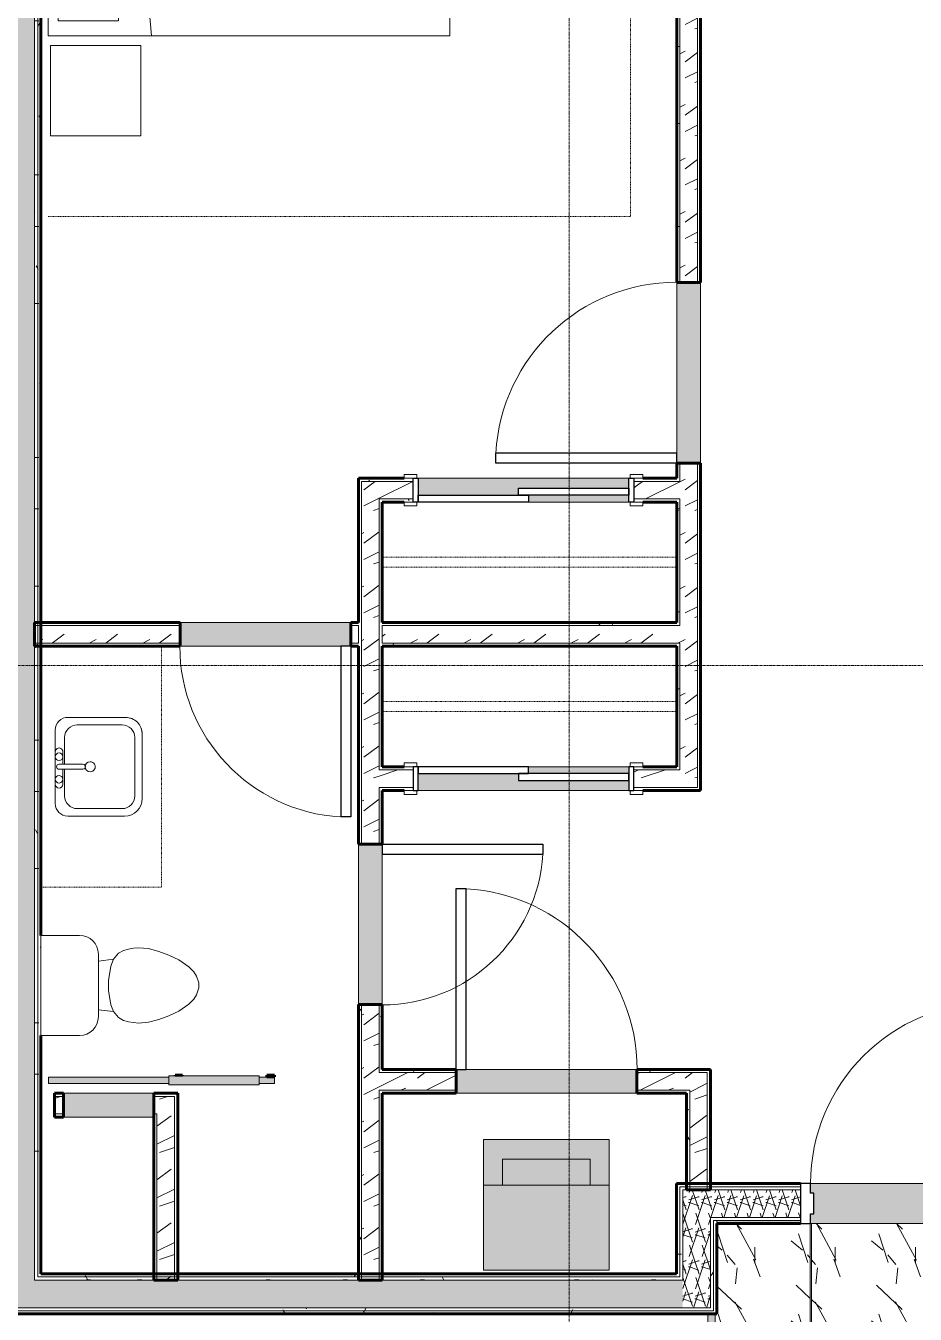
# Model space of a CAD drawing. Header units: inches. Extents: x -4169 to -1846, y 9706 to 12377.
# Drawn here: x -2935.5 to -2758.4, y 11717.9 to 11974.7 of the extents above; entities that cross this region are included whole.
import ezdxf

# ---------------------------------------------------------------- set-up
doc = ezdxf.new("R2010")
doc.units = ezdxf.units.IN
doc.header["$MEASUREMENT"] = 0
doc.linetypes.add('Dash', pattern=[0.25, 0.125, -0.125])
doc.linetypes.add('Grid Line 1_2_', pattern=[0.875, 0.5, -0.125, 0.125, -0.125])
for name, color, linetype, lineweight in [('0-1', 7, 'Continuous', 5), ('0-2', 7, 'Continuous', 18), ('A-CLNG', 13, 'Continuous', 18), ('A-CLNG-PATT-1', 35, 'Continuous', 18), ('A-DOOR', 31, 'Continuous', 18), ('A-DOOR-1', 250, 'Continuous', 9), ('A-DOOR-2', 90, 'Continuous', 30), ('A-DOOR-3', 135, 'Continuous', 18), ('A-DOOR-4', 7, 'Continuous', 18), ('A-DOOR-5', 50, 'Continuous', 60), ('A-DOOR-6', 31, 'Continuous', 30), ('A-DOOR-7', 31, 'Continuous', 9), ('A-DOOR-FRAM', 31, 'Continuous', 30), ('A-DOOR-FRAM-1', 90, 'Continuous', 30), ('A-WALL', 113, 'Continuous', 18), ('A-WALL-1', 8, 'Continuous', 5), ('A-WALL-3', 50, 'Continuous', 60), ('A-WALL-4', 7, 'Continuous', 18), ('A-WALL-PATT-1', 250, 'Continuous', 9), ('A-WALL-PATT-2', 253, 'Continuous', 9), ('A-WALL-PATT-4', 111, 'Continuous', 9), ('I-FURN-1', 250, 'Continuous', 9), ('I-FURN-HDLN-1', 250, 'Dash', 9), ('I-WALL', 2, 'Continuous', 18), ('I-WALL-2', 2, 'Continuous', 5), ('I-WALL-3', 2, 'Continuous', 60), ('P-SANR-FIXT-1', 9, 'Continuous', 9), ('P-SANR-FIXT-2', 250, 'Continuous', 9), ('Q-CASE-HDLN-1', 250, 'Dash', 9), ('S-BEAM', 12, 'Continuous', 9), ('S-GRID-1', 1, 'Grid Line 1_2_', 9)]:
    doc.layers.add(name, color=color, linetype=linetype, lineweight=lineweight)
pattern_1 = [(0, (0, 0), (20.48, 5.12), [0.845, -14.515, 0.845, -14.515, -81.92]), (0, (0, 0), (20.48, 5.12), [-30.72, 0.845, -29.875, 0.845, -14.515, -35.84]), (0, (0, 0), (20.48, 5.12), [-76.8, 0.845, -9.395, 0.845, -24.755]), (120, (7.68, 2.56), (-14.67405, 15.1762003), [0.845, -14.515, 0.845, -14.515, -81.92]), (120, (7.68, 2.56), (-14.67405, 15.1762003), [-30.72, 0.845, -29.875, 0.845, -14.515, -35.84]), (120, (7.68, 2.56), (-14.67405, 15.1762003), [-76.8, 0.845, -9.395, 0.845, -24.755]), (240, (10.24, 12.8), (-5.80595, -20.2962003), [0.845, -14.515, 0.845, -14.515, -81.92]), (240, (10.24, 12.8), (-5.80595, -20.2962003), [-30.72, 0.845, -29.875, 0.845, -14.515, -35.84]), (240, (10.24, 12.8), (-5.80595, -20.2962003), [-76.8, 0.845, -9.395, 0.845, -24.755])]
pattern_2 = [(216.87, (4.265, 10.662), (31.9871619, 21.32545714), [5.331, -47.981]), (206.565, (10.662, 7.464), (-10.662476, -10.6620098), [11.921, -11.921]), (198.435, (10.662, 2.132), (-21.32449365, -10.6625869), [6.744, -26.974])]
pattern_3 = [(161.57, (0.32, 0.32), (-2.560496185, -0.000537386), [0, -18.214, 2.022, 0]), (18.43, (-0.32, 0.32), (-2.560496185, 0.000537386), [0, -18.214, 2.022, 0]), (108.43, (0.32, 0.32), (1.27922091, -6.400876726), [6.07, -14.166]), (71.57, (-0.32, 0.32), (1.27922091, 6.400876726), [6.07, -14.166])]

# ---------------------------------------------------------------- blocks, each defined once
blk = doc.blocks.new('Single-Flush - 32_ x 84_-1372863-ENLARGED RCP - 2ND FLOOR PLAN')
at = {"layer": 'A-DOOR-1'}
blk.add_arc((16, -2.37), 32.07, 180, 266.4241, dxfattribs=at)
at = {"layer": 'A-DOOR-2'}
for p, q in [((14, -2.37), (14, -34.38)), ((16, -2.37), (14, -2.37)), ((16, -2.37), (16, -34.38)), ((16, -34.38), (14, -34.38))]:
    blk.add_line(p, q, dxfattribs=at)
blk = doc.blocks.new('Single-Flush - 36_ x 84_-1372824-ENLARGED RCP - 2ND FLOOR PLAN')
at = {"layer": 'A-DOOR-1'}
blk.add_arc((18, -2.37), 36.07, 180, 266.8211, dxfattribs=at)
at = {"layer": 'A-DOOR-2'}
for p, q in [((16, -2.37), (16, -38.39)), ((18, -2.37), (16, -2.37)), ((18, -2.37), (18, -38.39)), ((18, -38.39), (16, -38.39))]:
    blk.add_line(p, q, dxfattribs=at)
blk = doc.blocks.new('FOLDING_SLIDING CLOSET - 42_ x 80_-1372841-ENLARGED RCP - 2ND FLOOR PLAN')
at = {"layer": 'A-DOOR-1'}
for p, q in [((-23.75, 3.25), (-21.25, 3.25)), ((-23.75, 2.5), (-23.75, 3.25)), ((-21.25, 3.25), (-21.25, 2.5)), ((21.25, 3.25), (23.75, 3.25)), ((21.25, 2.5), (21.25, 3.25)), ((23.75, 3.25), (23.75, 2.5)), ((-21.25, 2.5), (-23.75, 2.5)), ((23.75, 2.5), (21.25, 2.5)), ((-23.75, -2.25), (-21.25, -2.25)), ((-23.75, -3), (-23.75, -2.25)), ((-21.25, -2.25), (-21.25, -3)), ((21.25, -2.25), (23.75, -2.25)), ((21.25, -3), (21.25, -2.25)), ((23.75, -2.25), (23.75, -3)), ((-21.25, -3), (-23.75, -3)), ((23.75, -3), (21.25, -3))]:
    blk.add_line(p, q, dxfattribs=at)
at = {"layer": 'A-DOOR-2'}
for p, q in [((-1, 0.5), (21, 0.5)), ((-1, -0.88), (-1, 0.5)), ((21, 0.5), (21, -0.88)), ((-21, -0.88), (1, -0.88)), ((-21, -2.25), (-21, -0.88)), ((1, -2.25), (-21, -2.25)), ((21, -0.88), (-1, -0.88)), ((1, -0.88), (1, -2.25))]:
    blk.add_line(p, q, dxfattribs=at)
at = {"layer": 'A-DOOR-FRAM-1'}
for p, q in [((-22, 2.5), (-21, 2.5)), ((-22, -2.25), (-22, 2.5)), ((-21, 2.5), (-21, -2.25)), ((21, 2.5), (22, 2.5)), ((21, -2.25), (21, 2.5)), ((22, 2.5), (22, -2.25)), ((-21, -2.25), (-22, -2.25)), ((22, -2.25), (21, -2.25))]:
    blk.add_line(p, q, dxfattribs=at)
blk = doc.blocks.new('OD_CW_Closet - OD_CW_Closet-V1-ENLARGED RCP - 2ND FLOOR PLAN')
at = {"layer": 'Q-CASE-HDLN-1'}
for p, q in [((30.25, 24), (10.25, 24)), ((0.74, 13), (59.38, 13)), ((0.74, 11), (59.38, 11))]:
    blk.add_line(p, q, dxfattribs=at)
blk = doc.blocks.new('OD_CW_Closet - OD_CW_Closet-V2-ENLARGED RCP - 2ND FLOOR PLAN')
at = {"layer": 'Q-CASE-HDLN-1'}
for p, q in [((0.74, 13), (59.38, 13)), ((0.74, 11), (59.38, 11)), ((10.25, 0), (30.25, 0))]:
    blk.add_line(p, q, dxfattribs=at)
blk = doc.blocks.new('FOLDING_SLIDING CLOSET - 42_ x 80_-1372832-ENLARGED RCP - 2ND FLOOR PLAN')
at = {"layer": 'A-DOOR-1'}
for p, q in [((-21.25, 3), (-23.75, 3)), ((-23.75, 3), (-23.75, 2.25)), ((-21.25, 2.25), (-21.25, 3)), ((23.75, 3), (21.25, 3)), ((21.25, 3), (21.25, 2.25)), ((23.75, 2.25), (23.75, 3)), ((-23.75, 2.25), (-21.25, 2.25)), ((21.25, 2.25), (23.75, 2.25)), ((-21.25, -2.5), (-23.75, -2.5)), ((-23.75, -2.5), (-23.75, -3.25)), ((-21.25, -3.25), (-21.25, -2.5)), ((23.75, -2.5), (21.25, -2.5)), ((21.25, -2.5), (21.25, -3.25)), ((23.75, -3.25), (23.75, -2.5)), ((-23.75, -3.25), (-21.25, -3.25)), ((21.25, -3.25), (23.75, -3.25))]:
    blk.add_line(p, q, dxfattribs=at)
at = {"layer": 'A-DOOR-2'}
for p, q in [((1, 2.25), (-21, 2.25)), ((-21, 2.25), (-21, 0.88)), ((-21, 0.88), (1, 0.88)), ((21, 0.88), (-1, 0.88)), ((-1, 0.88), (-1, -0.5)), ((1, 0.88), (1, 2.25)), ((21, -0.5), (21, 0.88)), ((-1, -0.5), (21, -0.5))]:
    blk.add_line(p, q, dxfattribs=at)
at = {"layer": 'A-DOOR-FRAM-1'}
for p, q in [((-21, 2.25), (-22, 2.25)), ((-22, 2.25), (-22, -2.5)), ((-21, -2.5), (-21, 2.25)), ((21, 2.25), (21, -2.5)), ((22, 2.25), (21, 2.25)), ((22, -2.5), (22, 2.25)), ((-22, -2.5), (-21, -2.5)), ((21, -2.5), (22, -2.5))]:
    blk.add_line(p, q, dxfattribs=at)
blk = doc.blocks.new('Bed-Standard - King 78_ x 80_-1242963-ENLARGED RCP - 2ND FLOOR PLAN')
at = {"layer": 'I-FURN-1'}
for p, q in [((49.69, 38.2), (-28.31, 38.2)), ((-28.31, 38.2), (-28.31, -41.8)), ((-25.31, 36.2), (-25.31, 24.2)), ((-25.31, 36.2), (46.69, 36.2)), ((46.69, 36.2), (46.69, 24.2)), ((49.69, -41.8), (49.69, 38.2)), ((49.69, 24.2), (-28.31, 17.63)), ((-25.31, 24.2), (46.69, 24.2)), ((-28.31, -41.8), (49.69, -41.8))]:
    blk.add_line(p, q, dxfattribs=at)
at = {"layer": 'I-FURN-HDLN-1'}
for p, q in [((-64.31, 38.2), (-64.31, -77.8)), ((73.69, -77.8), (73.69, 38.2)), ((-64.31, -77.8), (73.69, -77.8))]:
    blk.add_line(p, q, dxfattribs=at)
blk = doc.blocks.new('Table-Night Stand - 18_ x 18_ x 24_-1352623-ENLARGED RCP - 2ND FLOOR PLAN')
at = {"layer": 'I-FURN-1'}
for p, q in [((18.15, 18), (0.15, 18)), ((0.15, 18), (0.15, 0)), ((18.15, 0), (18.15, 18)), ((0.15, 0), (18.15, 0))]:
    blk.add_line(p, q, dxfattribs=at)
blk = doc.blocks.new('Stacked Washer and Dryer - 26_x25_ - Private-1352637-ENLARGED RCP - 2ND FLOOR PLAN')
at = {"layer": 'P-SANR-FIXT-1'}
blk.add_hatch(color=256, dxfattribs=at).paths.add_polyline_path([(26, -12.5), (26, 12.5), (0, 12.5), (0, -12.5)], flags=0)
at = {"layer": 'P-SANR-FIXT-2'}
for p, q in [((26, 12.5), (0, 12.5)), ((0, -12.5), (0, 12.5)), ((16.90625, 12.5), (16.90625, -12.5)), ((26, 12.5), (26, -12.5)), ((16.90625, 8.75), (22.09375, 8.75)), ((22.09375, 8.75), (22.09375, -8.75)), ((22.09375, -8.75), (16.90625, -8.75)), ((0, -12.5), (26, -12.5))]:
    blk.add_line(p, q, dxfattribs=at)
blk = doc.blocks.new('M_Sink Vanity-Square - 500 x 440mm-1352614-ENLARGED RCP - 2ND FLOOR PLAN')
at = {"layer": 'P-SANR-FIXT-2'}
for p, q in [((7.96, 7.09), (-6.72, 7.09)), ((7.96, 7.09), (-6.72, 7.09)), ((0.12, 5.22), (-5.22, 5.22)), ((3.62, 7.09), (-2.88, 7.09)), ((-2.88, 5.59), (0.12, 5.59)), ((0.12, 6.33), (0.12, 1.59)), ((1.12, 6.33), (1.12, 1.59)), ((1.12, 5.59), (3.62, 5.59)), ((6.46, 5.22), (1.12, 5.22)), ((-9.22, 4.59), (-9.22, -6.73)), ((-9.22, 4.59), (-9.22, -6.73)), ((-7.72, 2.72), (-7.72, -6.23)), ((8.96, -6.23), (8.96, 2.72)), ((10.46, -6.91), (10.46, 4.59)), ((10.46, -6.91), (10.46, 4.59)), ((-5.72, -10.23), (7.14, -10.23)), ((-5.72, -10.23), (7.14, -10.23)), ((-5.22, -8.73), (6.46, -8.73))]:
    blk.add_line(p, q, dxfattribs=at)
for centre, radius, start, end in [((-6.72, 4.59), 2.5, 90, 180), ((-6.72, 4.59), 2.5, 90, 180), ((-5.22, 2.72), 2.5, 90, 180), ((-2.88, 6.34), 0.75, 90, 270), ((-1.88, 6.34), 0.75, 360, 180), ((-1.88, 6.34), 0.75, 180, 0), ((0.62, 6.33), 0.5, 360, 180), ((2.62, 6.34), 0.75, 360, 180), ((2.62, 6.34), 0.75, 180, 360), ((3.62, 6.34), 0.75, 270, 90), ((6.46, 2.72), 2.5, 0, 90), ((7.96, 4.59), 2.5, 0, 90), ((7.96, 4.59), 2.5, 360, 90), ((0.62, 0.13), 1, 360, 180), ((0.62, 0.13), 1, 180, 0), ((0.62, 1.59), 0.5, 180, 0), ((-5.72, -6.73), 3.5, 180, 270), ((-5.72, -6.73), 3.5, 180, 270), ((-5.22, -6.23), 2.5, 180, 270), ((6.46, -6.23), 2.5, 270, 0), ((7.14, -6.91), 3.32, 270, 360), ((7.14, -6.91), 3.32, 270, 0)]:
    blk.add_arc(centre, radius, start, end, dxfattribs=at)
blk = doc.blocks.new('Toilet-Domestic-3D - Toilet-Domestic-3D-1372870-ENLARGED RCP - 2ND FLOOR PLAN')
at = {"layer": 'P-SANR-FIXT-2'}
for p, q in [((-3.74, 10), (-2.74, 11)), ((-2.74, 11), (-1.87, 11.5)), ((-1.87, 11.5), (-0.5, 12)), ((-0.5, 12), (0.5, 12)), ((0.5, 12), (1.87, 11.5)), ((1.87, 11.5), (2.74, 11)), ((2.74, 11), (3.74, 10)), ((-6.06, 6), (-5.13, 8)), ((-5.13, 8), (-3.74, 10)), ((3.74, 10), (5.13, 8)), ((5.13, 8), (6.06, 6)), ((-6.79, 4), (-6.06, 6)), ((6.06, 6), (6.79, 4)), ((-7.33, 1.99), (-6.79, 4)), ((6.79, 4), (7.33, 1.99)), ((-7.5, 0), (-7.33, 1.99)), ((7.33, 1.99), (7.5, 0)), ((-7.41, -1), (-7.5, 0)), ((-7.24, -2), (-7.41, -1)), ((-6.97, -3), (-7.24, -2)), ((7.24, -2), (6.97, -3)), ((7.41, -1), (7.24, -2)), ((7.5, 0), (7.41, -1)), ((-6.4, -4), (-6.97, -3)), ((-5.21, -5), (-6.4, -4)), ((-3.84, -5.5), (-5.21, -5)), ((-4.86, -8.02), (-5.21, -5)), ((5.21, -5), (3.84, -5.5)), ((4.86, -8.02), (5.21, -5)), ((6.4, -4), (5.21, -5)), ((6.97, -3), (6.4, -4)), ((-1, -6), (-3.84, -5.5)), ((1, -6), (-1, -6)), ((3.84, -5.5), (1, -6)), ((6.25, -8.02), (-6.25, -8.02)), ((-9.98, -11.75), (-9.98, -19.48)), ((9.98, -19.48), (9.98, -11.75)), ((-9.98, -19.48), (9.98, -19.48))]:
    blk.add_line(p, q, dxfattribs=at)
for centre, start, end in [((-6.25, -11.75), 90, 180), ((6.25, -11.75), 0, 90)]:
    blk.add_arc(centre, 3.73, start, end, dxfattribs=at)
blk = doc.blocks.new('OD_CW_Countertop - OD_CW_Countertop-2471067-ENLARGED RCP - 2ND FLOOR PLAN')
at = {"layer": 'Q-CASE-HDLN-1'}
for p, q in [((0.74, 0), (48.74, 0)), ((48.74, 0), (48.74, -24))]:
    blk.add_line(p, q, dxfattribs=at)
blk = doc.blocks.new('Single-Flush - 34_ x 84_-1372834-ENLARGED RCP - 2ND FLOOR PLAN')
at = {"layer": 'A-DOOR-1'}
blk.add_arc((17, -2.37), 34.07, 180, 266.6343, dxfattribs=at)
at = {"layer": 'A-DOOR-2'}
for p, q in [((15, -2.37), (15, -36.38)), ((17, -2.37), (15, -2.37)), ((17, -2.37), (17, -36.38)), ((17, -36.38), (15, -36.38))]:
    blk.add_line(p, q, dxfattribs=at)
blk = doc.blocks.new('Interior_barn_door_18732 - Interior_barn_door_18732 18_-2491359-ENLARGED RCP - 2ND FLOOR PLAN')
at = {"layer": 'A-DOOR-3'}
h = blk.add_hatch(color=256, dxfattribs=at)
h.paths.add_polyline_path([(12, -4.32), (-12, -4.34), (-12, -4.95), (12, -4.95), (12, -4.34)], flags=0)
h.paths.add_polyline_path([(-33, -4.32), (-33, -4.95), (-30, -4.95), (-30, -4.32)], flags=0)
h = blk.add_hatch(color=256, dxfattribs=at)
h.paths.add_polyline_path([(7.02, -4.95), (-12, -4.95), (-12, -5.57), (12, -5.55), (12, -4.95), (9, -4.95)], flags=0)
h.paths.add_polyline_path([(-33, -4.95), (-33, -5.57), (-30, -5.55), (-30, -4.95)], flags=0)
for points in [[(-30, -4.07), (-30, -5.82), (-12, -5.82), (-12, -4.07), (-28.85, -4.07)], [(-33, -5.67), (-33, -6), (-31.5, -6), (-31.5, -5.67)], [(-14.73, -5.82), (-14.73, -6), (-13.23, -6), (-13.23, -5.82)]]:
    blk.add_hatch(color=256, dxfattribs=at).paths.add_polyline_path(points, flags=0)
at = {"layer": 'A-DOOR-4'}
for p, q in [((-33, -4.32), (-30, -4.32)), ((-33, -4.32), (-33, -4.95)), ((-33, -4.95), (-33, -5.57)), ((-30, -5.82), (-30, -4.07)), ((-30, -4.07), (-12, -4.07)), ((-12, -4.07), (-12, -5.82)), ((-12, -4.32), (12, -4.32)), ((12, -4.95), (12, -4.32)), ((12, -5.57), (12, -4.95)), ((-30, -5.57), (-33, -5.57)), ((-12, -5.82), (-30, -5.82)), ((12, -5.57), (-12, -5.57))]:
    blk.add_line(p, q, dxfattribs=at)
at = {"layer": 'A-DOOR-5'}
for p, q in [((-33, -6), (-33, -5.67)), ((-33, -5.67), (-31.5, -5.67)), ((-31.5, -6), (-33, -6)), ((-31.5, -5.67), (-31.5, -6)), ((-14.73, -6), (-14.73, -5.82)), ((-13.23, -6), (-14.73, -6)), ((-13.23, -5.82), (-13.23, -6))]:
    blk.add_line(p, q, dxfattribs=at)
blk = doc.blocks.new('CTR - 1st Phase - Unit Layouts_rvt-1-ENLARGED RCP - 2ND FLOOR PLAN')
at = {"layer": 'A-WALL-1'}
for points in [[(-2805.87, 11887.54), (-2801.12, 11887.54), (-2801.12, 11923.54), (-2805.87, 11923.54)], [(-2904.77, 11851.04), (-2870.77, 11851.04), (-2870.77, 11855.79), (-2904.77, 11855.79), (-2904.77, 11851.66)], [(-2869.26, 11779.64), (-2864.51, 11779.64), (-2864.51, 11811.64), (-2869.26, 11811.64), (-2869.26, 11782.05)], [(-2813.83, 11761.99), (-2813.83, 11766.74), (-2849.83, 11766.74), (-2849.83, 11761.99)], [(-2923.93, 11757.24), (-2910.01, 11757.26), (-2910.01, 11761.99), (-2928.01, 11761.99), (-2928.01, 11757.24)]]:
    blk.add_hatch(color=256, dxfattribs=at).paths.add_polyline_path(points, flags=0)
h = blk.add_hatch(color=256, dxfattribs=at)
h.paths.add_polyline_path([(-2835.39, 11879.79), (-2815.39, 11879.79), (-2815.39, 11881.16), (-2835.39, 11881.16)], flags=0)
h.paths.add_polyline_path([(-2857.39, 11881.16), (-2837.39, 11881.16), (-2837.39, 11882.54), (-2815.39, 11882.54), (-2815.39, 11884.54), (-2857.39, 11884.54)], flags=0)
h = blk.add_hatch(color=256, dxfattribs=at)
h.paths.add_polyline_path([(-2815.39, 11822.29), (-2815.39, 11824.29), (-2837.39, 11824.29), (-2837.39, 11825.66), (-2857.39, 11825.66), (-2857.39, 11822.29), (-2856.4, 11822.29)], flags=0)
h.paths.add_polyline_path([(-2835.39, 11825.66), (-2815.39, 11825.66), (-2815.39, 11827.04), (-2835.39, 11827.04), (-2835.39, 11826.41)], flags=0)
at = {"layer": 'A-WALL-PATT-1'}
h = blk.add_hatch(dxfattribs=at)
h.set_pattern_fill('FP_1', color=256, style=0, pattern_type=2)
h.set_pattern_definition(pattern_1)
h.paths.add_polyline_path([(-2805.25, 11827.04), (-2805.25, 11851.66), (-2805.87, 11851.66), (-2805.87, 11827.04)], flags=0)
h.paths.add_polyline_path([(-2805.25, 11855.16), (-2805.25, 11880.41), (-2805.87, 11880.41), (-2805.87, 11855.16)], flags=0)
h.paths.add_polyline_path([(-2805.87, 11883.91), (-2805.25, 11883.91), (-2805.25, 11887.54), (-2805.87, 11887.54), (-2805.87, 11884.54)], flags=0)
h.paths.add_polyline_path([(-2805.25, 11923.54), (-2805.25, 12110.34), (-2805.87, 12110.34), (-2805.87, 11923.54)], flags=0)
h = blk.add_hatch(dxfattribs=at)
h.set_pattern_fill('FP_1', color=256, style=0, pattern_type=2)
h.set_pattern_definition(pattern_1)
h.paths.add_polyline_path([(-2801.12, 11822.91), (-2801.12, 11887.54), (-2801.75, 11887.54), (-2801.75, 11822.91)], flags=0)
h.paths.add_polyline_path([(-2801.12, 11923.54), (-2801.12, 12110.34), (-2801.75, 12110.34), (-2801.75, 11923.54)], flags=0)
h = blk.add_hatch(dxfattribs=at)
h.set_pattern_fill('FP_1', color=256, style=0, pattern_type=2)
h.set_pattern_definition(pattern_1)
h.paths.add_polyline_path([(-2869.25, 11725.99), (-2868.64, 11725.99), (-2868.64, 11779.64), (-2869.26, 11779.64), (-2869.26, 11725.99)], flags=0)
h.paths.add_polyline_path([(-2869.26, 11811.64), (-2868.64, 11811.64), (-2868.64, 11884.54), (-2869.26, 11884.54), (-2869.26, 11820.7)], flags=0)
h = blk.add_hatch(dxfattribs=at)
h.set_pattern_fill('FP_1', color=256, style=0, pattern_type=2)
h.set_pattern_definition(pattern_1)
h.paths.add_polyline_path([(-2812.64, 11883.91), (-2805.87, 11883.91), (-2805.87, 11884.54), (-2814.39, 11884.54), (-2814.39, 11883.91)], flags=0)
h.paths.add_polyline_path([(-2858.39, 11883.91), (-2858.39, 11884.54), (-2868.64, 11884.54), (-2868.64, 11883.91), (-2860.14, 11883.91)], flags=0)
h = blk.add_hatch(dxfattribs=at)
h.set_pattern_fill('FP_1', color=256, style=0, pattern_type=2)
h.set_pattern_definition(pattern_1)
h.paths.add_polyline_path([(-2865.14, 11725.99), (-2864.51, 11725.99), (-2864.51, 11762.61), (-2865.14, 11762.61), (-2865.14, 11737.24)], flags=0)
h.paths.add_polyline_path([(-2864.51, 11766.11), (-2864.51, 11779.64), (-2865.14, 11779.64), (-2865.14, 11766.11)], flags=0)
h.paths.add_polyline_path([(-2864.51, 11811.64), (-2864.51, 11822.91), (-2865.14, 11822.91), (-2865.14, 11811.64)], flags=0)
h.paths.add_polyline_path([(-2864.51, 11826.41), (-2864.51, 11880.41), (-2865.14, 11880.41), (-2865.14, 11826.41)], flags=0)
h = blk.add_hatch(dxfattribs=at)
h.set_pattern_fill('FP_1', color=256, style=0, pattern_type=2)
h.set_pattern_definition(pattern_1)
h.paths.add_polyline_path([(-2805.87, 11879.79), (-2805.89, 11880.41), (-2814.39, 11880.41), (-2814.39, 11879.79), (-2812.64, 11879.79)], flags=0)
h.paths.add_polyline_path([(-2858.39, 11879.79), (-2858.39, 11880.41), (-2864.51, 11880.41), (-2864.51, 11879.79), (-2860.14, 11879.79)], flags=0)
h = blk.add_hatch(dxfattribs=at)
h.set_pattern_fill('FP_1', color=256, style=0, pattern_type=2)
h.set_pattern_definition(pattern_1)
h.paths.add_polyline_path([(-2856.4, 11855.16), (-2805.87, 11855.16), (-2805.87, 11855.79), (-2864.51, 11855.79), (-2864.51, 11855.16)], flags=0)
h.paths.add_polyline_path([(-2869.26, 11855.16), (-2869.26, 11855.79), (-2870.77, 11855.79), (-2870.77, 11855.16)], flags=0)
h.paths.add_polyline_path([(-2932.52, 11855.16), (-2904.77, 11855.16), (-2904.77, 11855.79), (-2932.52, 11855.79), (-2932.52, 11855.19)], flags=0)
h = blk.add_hatch(dxfattribs=at)
h.set_pattern_fill('FP_1', color=256, style=0, pattern_type=2)
h.set_pattern_definition(pattern_1)
h.paths.add_polyline_path([(-2864.51, 11851.04), (-2805.87, 11851.04), (-2805.87, 11851.66), (-2864.51, 11851.66)], flags=0)
h.paths.add_polyline_path([(-2870.77, 11851.04), (-2869.26, 11851.04), (-2869.26, 11851.66), (-2870.77, 11851.66)], flags=0)
h.paths.add_polyline_path([(-2904.77, 11851.04), (-2904.77, 11851.66), (-2932.52, 11851.66), (-2932.52, 11851.04), (-2923.93, 11851.04)], flags=0)
h = blk.add_hatch(dxfattribs=at)
h.set_pattern_fill('FP_1', color=256, style=0, pattern_type=2)
h.set_pattern_definition(pattern_1)
h.paths.add_polyline_path([(-2814.39, 11826.41), (-2805.25, 11826.41), (-2805.25, 11827.04), (-2814.39, 11827.04)], flags=0)
h.paths.add_polyline_path([(-2860.14, 11826.41), (-2858.39, 11826.41), (-2858.39, 11827.04), (-2864.51, 11827.04), (-2864.51, 11826.41), (-2862.22, 11826.41)], flags=0)
h = blk.add_hatch(dxfattribs=at)
h.set_pattern_fill('FP_1', color=256, style=0, pattern_type=2)
h.set_pattern_definition(pattern_1)
h.paths.add_polyline_path([(-2805.25, 11822.29), (-2801.12, 11822.29), (-2801.12, 11822.91), (-2814.39, 11822.91), (-2814.39, 11822.29), (-2805.87, 11822.29)], flags=0)
h.paths.add_polyline_path([(-2858.39, 11822.29), (-2858.39, 11822.91), (-2864.51, 11822.91), (-2864.51, 11822.29), (-2860.14, 11822.29)], flags=0)
h = blk.add_hatch(dxfattribs=at)
h.set_pattern_fill('FP_1', color=256, style=0, pattern_type=2)
h.set_pattern_definition(pattern_1)
h.paths.add_polyline_path([(-2856.4, 11766.11), (-2849.83, 11766.11), (-2849.83, 11766.74), (-2864.51, 11766.74), (-2864.51, 11766.11)], flags=0)
h.paths.add_polyline_path([(-2803.27, 11766.11), (-2799.15, 11766.11), (-2799.15, 11766.74), (-2813.83, 11766.74), (-2813.83, 11766.11)], flags=0)
h = blk.add_hatch(dxfattribs=at)
h.set_pattern_fill('FP_1', color=256, style=0, pattern_type=2)
h.set_pattern_definition(pattern_1)
h.paths.add_polyline_path([(-2799.77, 11742.74), (-2799.15, 11742.74), (-2799.15, 11766.11), (-2799.77, 11766.11), (-2799.77, 11752.74)], flags=0)
h = blk.add_hatch(dxfattribs=at)
h.set_pattern_fill('FP_1', color=256, style=0, pattern_type=2)
h.set_pattern_definition(pattern_1)
h.paths.add_polyline_path([(-2864.51, 11761.99), (-2849.83, 11761.99), (-2849.83, 11762.61), (-2864.51, 11762.61)], flags=0)
h.paths.add_polyline_path([(-2813.83, 11761.99), (-2803.27, 11761.99), (-2803.27, 11762.61), (-2813.83, 11762.61)], flags=0)
h = blk.add_hatch(dxfattribs=at)
h.set_pattern_fill('FP_1', color=256, style=0, pattern_type=2)
h.set_pattern_definition(pattern_1)
h.paths.add_polyline_path([(-2803.9, 11742.74), (-2803.27, 11742.74), (-2803.27, 11761.99), (-2803.9, 11761.99), (-2803.9, 11752.74)], flags=0)
h = blk.add_hatch(dxfattribs=at)
h.set_pattern_fill('FP_1', color=256, style=0, pattern_type=2)
h.set_pattern_definition(pattern_1)
h.paths.add_polyline_path([(-2910.01, 11725.99), (-2909.39, 11725.99), (-2909.39, 11757.86), (-2910.01, 11757.86), (-2910.01, 11726.56)], flags=0)
at = {"layer": 'A-WALL-PATT-2'}
h = blk.add_hatch(dxfattribs=at)
h.set_pattern_fill('FP_2', color=256, style=0, pattern_type=2)
h.set_pattern_definition(pattern_2)
h.paths.add_polyline_path([(-2805.23, 11826.41), (-2801.75, 11826.41), (-2801.75, 11887.54), (-2805.25, 11887.54), (-2805.25, 11826.41)], flags=0)
h.paths.add_polyline_path([(-2801.75, 11923.54), (-2801.75, 12110.34), (-2805.25, 12110.34), (-2805.25, 11923.54)], flags=0)
h = blk.add_hatch(dxfattribs=at)
h.set_pattern_fill('FP_2', color=256, style=0, pattern_type=2)
h.set_pattern_definition(pattern_2)
h.paths.add_polyline_path([(-2868.64, 11724.74), (-2865.14, 11724.74), (-2865.14, 11779.64), (-2868.64, 11779.64), (-2868.64, 11737.24)], flags=0)
h.paths.add_polyline_path([(-2865.14, 11811.64), (-2865.14, 11883.91), (-2868.64, 11883.91), (-2868.64, 11811.64)], flags=0)
h = blk.add_hatch(dxfattribs=at)
h.set_pattern_fill('FP_2', color=256, style=0, pattern_type=2)
h.set_pattern_definition(pattern_2)
h.paths.add_polyline_path([(-2814.39, 11880.41), (-2805.25, 11880.41), (-2805.25, 11883.91), (-2814.39, 11883.91)], flags=0)
h.paths.add_polyline_path([(-2858.39, 11880.41), (-2858.39, 11883.91), (-2865.14, 11883.91), (-2865.14, 11880.41), (-2864.51, 11880.41)], flags=0)
h = blk.add_hatch(dxfattribs=at)
h.set_pattern_fill('FP_2', color=256, style=0, pattern_type=2)
h.set_pattern_definition(pattern_2)
h.paths.add_polyline_path([(-2805.87, 11851.66), (-2805.25, 11851.66), (-2805.25, 11855.16), (-2864.51, 11855.16), (-2864.51, 11851.66), (-2856.4, 11851.66)], flags=0)
h.paths.add_polyline_path([(-2869.26, 11851.66), (-2869.26, 11855.16), (-2870.77, 11855.16), (-2870.77, 11851.66)], flags=0)
h.paths.add_polyline_path([(-2932.52, 11851.66), (-2904.77, 11851.66), (-2904.77, 11855.16), (-2932.52, 11855.16), (-2932.52, 11855.01)], flags=0)
h = blk.add_hatch(dxfattribs=at)
h.set_pattern_fill('FP_2', color=256, style=0, pattern_type=2)
h.set_pattern_definition(pattern_2)
h.paths.add_polyline_path([(-2801.75, 11822.91), (-2801.75, 11826.41), (-2814.39, 11826.41), (-2814.39, 11822.91), (-2805.25, 11822.91)], flags=0)
h.paths.add_polyline_path([(-2858.39, 11822.91), (-2858.39, 11826.41), (-2865.14, 11826.41), (-2865.14, 11822.91), (-2864.51, 11822.91)], flags=0)
h = blk.add_hatch(dxfattribs=at)
h.set_pattern_fill('FP_2', color=256, style=0, pattern_type=2)
h.set_pattern_definition(pattern_2)
h.paths.add_polyline_path([(-2865.14, 11762.61), (-2849.83, 11762.61), (-2849.83, 11766.11), (-2865.14, 11766.11), (-2865.14, 11762.64)], flags=0)
h.paths.add_polyline_path([(-2813.83, 11762.61), (-2799.77, 11762.61), (-2799.77, 11766.11), (-2813.83, 11766.11)], flags=0)
h = blk.add_hatch(dxfattribs=at)
h.set_pattern_fill('FP_2', color=256, style=0, pattern_type=2)
h.set_pattern_definition(pattern_2)
h.paths.add_polyline_path([(-2803.27, 11742.74), (-2799.77, 11742.74), (-2799.79, 11762.61), (-2803.27, 11762.61), (-2803.27, 11742.74)], flags=0)
h = blk.add_hatch(dxfattribs=at)
h.set_pattern_fill('FP_2', color=256, style=0, pattern_type=2)
h.set_pattern_definition(pattern_2)
h.paths.add_polyline_path([(-2909.39, 11757.86), (-2909.39, 11761.36), (-2910.01, 11761.36), (-2910.01, 11757.86)], flags=0)
h.paths.add_polyline_path([(-2929.82, 11757.86), (-2928.01, 11757.86), (-2928.01, 11761.36), (-2929.82, 11761.36)], flags=0)
h = blk.add_hatch(dxfattribs=at)
h.set_pattern_fill('FP_2', color=256, style=0, pattern_type=2)
h.set_pattern_definition(pattern_2)
h.paths.add_polyline_path([(-2905.89, 11724.74), (-2905.89, 11761.36), (-2909.39, 11761.36), (-2909.39, 11724.74)], flags=0)
at = {"layer": 'A-WALL-3'}
for p, q in [((-2805.87, 11923.54), (-2805.87, 12110.34)), ((-2801.12, 12110.34), (-2801.12, 11923.54)), ((-2801.12, 11923.54), (-2805.87, 11923.54)), ((-2805.87, 11884.54), (-2805.87, 11887.54)), ((-2805.87, 11887.54), (-2801.12, 11887.54)), ((-2801.12, 11887.54), (-2801.12, 11827.04)), ((-2869.26, 11855.79), (-2869.26, 11884.54)), ((-2869.26, 11884.54), (-2868.64, 11884.54)), ((-2868.64, 11884.54), (-2864.51, 11884.54)), ((-2864.51, 11884.54), (-2860.14, 11884.54)), ((-2812.64, 11884.54), (-2805.87, 11884.54)), ((-2864.51, 11879.79), (-2864.51, 11855.79)), ((-2860.14, 11879.79), (-2864.51, 11879.79)), ((-2805.87, 11879.79), (-2812.64, 11879.79)), ((-2805.87, 11855.79), (-2805.87, 11879.79)), ((-2933.77, 11855.79), (-2904.77, 11855.79)), ((-2933.77, 11851.04), (-2933.77, 11855.79)), ((-2904.77, 11855.79), (-2904.77, 11851.04)), ((-2870.77, 11855.79), (-2869.26, 11855.79)), ((-2870.77, 11851.04), (-2870.77, 11855.79)), ((-2864.51, 11855.79), (-2805.87, 11855.79)), ((-2904.77, 11851.04), (-2933.77, 11851.04)), ((-2869.26, 11851.04), (-2870.77, 11851.04)), ((-2869.26, 11811.64), (-2869.26, 11851.04)), ((-2864.51, 11851.04), (-2864.51, 11827.04)), ((-2805.87, 11851.04), (-2864.51, 11851.04)), ((-2805.87, 11827.04), (-2805.87, 11851.04)), ((-2864.51, 11827.04), (-2860.14, 11827.04)), ((-2812.64, 11827.04), (-2805.87, 11827.04)), ((-2801.12, 11827.04), (-2801.12, 11822.91)), ((-2860.14, 11822.29), (-2864.51, 11822.29)), ((-2864.51, 11822.29), (-2864.51, 11811.64)), ((-2801.12, 11822.29), (-2812.64, 11822.29)), ((-2801.12, 11822.91), (-2801.12, 11822.29)), ((-2864.51, 11811.64), (-2869.26, 11811.64)), ((-2869.26, 11724.74), (-2869.26, 11779.64)), ((-2869.26, 11779.64), (-2864.51, 11779.64)), ((-2864.51, 11779.64), (-2864.51, 11766.74)), ((-2864.51, 11766.74), (-2849.83, 11766.74)), ((-2849.83, 11766.74), (-2849.83, 11761.99)), ((-2813.83, 11761.99), (-2813.83, 11766.74)), ((-2813.83, 11766.74), (-2799.15, 11766.74)), ((-2799.15, 11766.74), (-2799.15, 11766.11)), ((-2799.15, 11766.11), (-2799.15, 11761.99)), ((-2929.82, 11757.24), (-2929.82, 11761.99)), ((-2929.82, 11761.99), (-2928.01, 11761.99)), ((-2928.01, 11761.99), (-2928.01, 11757.24)), ((-2910.01, 11724.74), (-2910.01, 11761.99)), ((-2910.01, 11761.99), (-2905.26, 11761.99)), ((-2905.26, 11761.99), (-2905.26, 11724.74)), ((-2864.51, 11761.99), (-2864.51, 11724.74)), ((-2849.83, 11761.99), (-2864.51, 11761.99)), ((-2803.9, 11761.99), (-2813.83, 11761.99)), ((-2803.9, 11742.74), (-2803.9, 11761.99)), ((-2799.15, 11761.99), (-2799.15, 11742.74)), ((-2928.01, 11757.24), (-2929.82, 11757.24)), ((-2799.15, 11742.74), (-2803.9, 11742.74)), ((-2905.26, 11724.74), (-2910.01, 11724.74)), ((-2864.51, 11724.74), (-2869.26, 11724.74))]:
    blk.add_line(p, q, dxfattribs=at)
at = {"layer": 'A-WALL-4'}
for p, q in [((-2805.25, 12110.34), (-2805.25, 11923.54)), ((-2801.75, 12110.34), (-2801.75, 11923.54)), ((-2805.87, 11923.54), (-2805.87, 11887.54)), ((-2801.12, 11887.54), (-2801.12, 11923.54)), ((-2805.25, 11887.54), (-2805.25, 11883.91)), ((-2801.75, 11887.54), (-2801.75, 11827.04)), ((-2868.64, 11811.64), (-2868.64, 11883.91)), ((-2865.14, 11883.91), (-2868.64, 11883.91)), ((-2864.51, 11883.91), (-2865.14, 11883.91)), ((-2858.39, 11883.91), (-2864.51, 11883.91)), ((-2815.39, 11884.54), (-2857.39, 11884.54)), ((-2805.87, 11883.91), (-2814.39, 11883.91)), ((-2805.87, 11883.91), (-2805.25, 11883.91)), ((-2865.14, 11826.41), (-2865.14, 11880.41)), ((-2864.51, 11880.41), (-2865.14, 11880.41)), ((-2858.39, 11880.41), (-2864.51, 11880.41)), ((-2835.39, 11879.79), (-2815.39, 11879.79)), ((-2805.87, 11880.41), (-2814.39, 11880.41)), ((-2805.87, 11880.41), (-2805.25, 11880.41)), ((-2805.25, 11880.41), (-2805.25, 11855.16)), ((-2904.77, 11855.16), (-2933.77, 11855.16)), ((-2870.77, 11855.79), (-2904.77, 11855.79)), ((-2869.26, 11855.16), (-2870.77, 11855.16)), ((-2869.26, 11851.66), (-2869.26, 11855.16)), ((-2869.26, 11855.16), (-2869.26, 11851.66)), ((-2864.51, 11855.16), (-2864.51, 11851.66)), ((-2805.87, 11855.16), (-2864.51, 11855.16)), ((-2864.51, 11851.66), (-2864.51, 11855.16)), ((-2805.87, 11855.16), (-2805.25, 11855.16)), ((-2904.77, 11851.66), (-2933.77, 11851.66)), ((-2904.77, 11851.04), (-2870.77, 11851.04)), ((-2869.26, 11851.66), (-2870.77, 11851.66)), ((-2805.87, 11851.66), (-2864.51, 11851.66)), ((-2805.87, 11851.66), (-2805.25, 11851.66)), ((-2805.25, 11851.66), (-2805.25, 11827.04)), ((-2815.39, 11827.04), (-2835.39, 11827.04)), ((-2805.25, 11826.41), (-2805.25, 11827.04)), ((-2801.75, 11826.41), (-2801.75, 11827.04)), ((-2864.51, 11826.41), (-2865.14, 11826.41)), ((-2864.51, 11826.41), (-2858.39, 11826.41)), ((-2814.39, 11826.41), (-2805.25, 11826.41)), ((-2801.75, 11822.91), (-2801.75, 11826.41)), ((-2864.51, 11822.91), (-2865.14, 11822.91)), ((-2865.14, 11811.64), (-2865.14, 11822.91)), ((-2864.51, 11822.91), (-2858.39, 11822.91)), ((-2857.39, 11822.29), (-2815.39, 11822.29)), ((-2814.39, 11822.91), (-2801.75, 11822.91)), ((-2869.26, 11811.64), (-2869.26, 11779.64)), ((-2864.51, 11779.64), (-2864.51, 11811.64)), ((-2868.64, 11724.74), (-2868.64, 11779.64)), ((-2865.14, 11766.11), (-2865.14, 11779.64)), ((-2864.51, 11766.11), (-2865.14, 11766.11)), ((-2864.51, 11766.11), (-2849.83, 11766.11)), ((-2813.83, 11766.74), (-2849.83, 11766.74)), ((-2813.83, 11766.11), (-2799.77, 11766.11)), ((-2799.77, 11762.61), (-2799.77, 11766.11)), ((-2865.14, 11724.74), (-2865.14, 11762.61)), ((-2864.51, 11762.61), (-2865.14, 11762.61)), ((-2864.51, 11762.61), (-2849.83, 11762.61)), ((-2813.83, 11762.61), (-2803.27, 11762.61)), ((-2803.27, 11761.99), (-2803.27, 11762.61)), ((-2799.77, 11761.99), (-2799.77, 11762.61)), ((-2929.82, 11761.36), (-2928.01, 11761.36)), ((-2910.01, 11761.99), (-2928.01, 11761.99)), ((-2909.39, 11761.36), (-2910.01, 11761.36)), ((-2905.89, 11761.36), (-2909.39, 11761.36)), ((-2905.89, 11724.74), (-2905.89, 11761.36)), ((-2849.83, 11761.99), (-2813.83, 11761.99)), ((-2803.27, 11742.74), (-2803.27, 11761.99)), ((-2799.77, 11742.74), (-2799.77, 11761.99)), ((-2929.82, 11757.86), (-2928.01, 11757.86)), ((-2928.01, 11757.24), (-2910.01, 11757.24)), ((-2909.39, 11757.86), (-2910.01, 11757.86)), ((-2909.39, 11724.74), (-2909.39, 11757.86))]:
    blk.add_line(p, q, dxfattribs=at)
at = {"layer": '0-2'}
for name, p, rotation in [('Bed-Standard - King 78_ x 80_-1242963-ENLARGED RCP - 2ND FLOOR PLAN', (-2892.88, 12000.98), 89.99999999996696), ('Table-Night Stand - 18_ x 18_ x 24_-1352623-ENLARGED RCP - 2ND FLOOR PLAN', (-2912.59, 11952.59), 89.99999999996696), ('Single-Flush - 36_ x 84_-1372824-ENLARGED RCP - 2ND FLOOR PLAN', (-2803.5, 11905.54), 269.9999999999209), ('OD_CW_Closet - OD_CW_Closet-V2-ENLARGED RCP - 2ND FLOOR PLAN', (-2805.14, 11879.79), 180), ('OD_CW_Countertop - OD_CW_Countertop-2471067-ENLARGED RCP - 2ND FLOOR PLAN', (-2908.52, 11851.78), 269.9999999999339), ('OD_CW_Closet - OD_CW_Closet-V1-ENLARGED RCP - 2ND FLOOR PLAN', (-2805.14, 11851.04), 180), ('M_Sink Vanity-Square - 500 x 440mm-1352614-ENLARGED RCP - 2ND FLOOR PLAN', (-2922.56, 11826.42), 89.99999999994233), ('Single-Flush - 32_ x 84_-1372863-ENLARGED RCP - 2ND FLOOR PLAN', (-2866.89, 11795.64), 89.99999999991644), ('Single-Flush - 36_ x 84_-1372824-ENLARGED RCP - 2ND FLOOR PLAN', (-2831.83, 11764.36), 180), ('Toilet-Domestic-3D - Toilet-Domestic-3D-1372870-ENLARGED RCP - 2ND FLOOR PLAN', (-2913.05, 11783.46), 269.9999999999433), ('Interior_barn_door_18732 - Interior_barn_door_18732 18_-2491359-ENLARGED RCP - 2ND FLOOR PLAN', (-2919.01, 11759.61), 180), ('Stacked Washer and Dryer - 26_x25_ - Private-1352637-ENLARGED RCP - 2ND FLOOR PLAN', (-2831.83, 11726.74), 90.0000000000149)]:
    blk.add_blockref(name, p, dxfattribs=dict(at, rotation=rotation))
for name, p in [('FOLDING_SLIDING CLOSET - 42_ x 80_-1372841-ENLARGED RCP - 2ND FLOOR PLAN', (-2836.39, 11882.04)), ('Single-Flush - 34_ x 84_-1372834-ENLARGED RCP - 2ND FLOOR PLAN', (-2887.77, 11853.41)), ('FOLDING_SLIDING CLOSET - 42_ x 80_-1372832-ENLARGED RCP - 2ND FLOOR PLAN', (-2836.39, 11824.79))]:
    blk.add_blockref(name, p, dxfattribs=at)
blk = doc.blocks.new('CTR - 1st Phase - Shell_rvt-1-ENLARGED RCP - 2ND FLOOR PLAN')
at = {"layer": 'S-GRID-1'}
for p, q in [((-2827.32, 9836.18), (-2827.32, 12344.54)), ((-1846.46, 11847.19), (-4136.46, 11847.19))]:
    blk.add_line(p, q, dxfattribs=at)
blk = doc.blocks.new('Dimension Lumber - LVL - 3_5X5_5-V165-ENLARGED RCP - 2ND FLOOR PLAN')
at = {"layer": 'S-BEAM'}
h = blk.add_hatch(color=256, dxfattribs=at)
h.paths.add_polyline_path([(45.37, -0.31), (45.37, 1.75), (20.07, 1.75), (20.07, -0.31), (-9.84, -0.31), (-9.84, -1.75), (45.37, -1.75)], flags=0)
h.paths.add_polyline_path([(-12.21, -1.75), (-12.21, -0.31), (-13.6, -0.31), (-13.6, -1.75), (-13.52, -1.75)], flags=0)
h.paths.add_polyline_path([(-15.97, -0.31), (-18.47, -0.31), (-18.47, -1.75), (-15.97, -1.75), (-15.97, -1.22)], flags=0)
h.paths.add_polyline_path([(-20.84, -1.75), (-20.84, -0.31), (-24.53, -0.31), (-24.53, -1.75), (-23.58, -1.75)], flags=0)
for p, q in [((20.07, 1.75), (45.37, 1.75)), ((45.37, -1.75), (45.37, 1.75)), ((-24.53, -1.75), (-20.84, -1.75)), ((-18.47, -1.75), (-15.97, -1.75)), ((-13.6, -1.75), (-12.21, -1.75)), ((-9.84, -1.75), (45.37, -1.75))]:
    blk.add_line(p, q, dxfattribs=at)
blk = doc.blocks.new('HOLLOW METAL - UNIT DOOR-2125826-ENLARGED RCP - 2ND FLOOR PLAN')
at = {"layer": 'A-DOOR-6'}
for p, q in [((18, 40.25), (16.25, 40.25)), ((16.25, 40.25), (16.25, 4.25)), ((18, 4.25), (18, 40.25)), ((16.25, 4.25), (18, 4.25))]:
    blk.add_line(p, q, dxfattribs=at)
at = {"layer": 'A-DOOR-7'}
blk.add_arc((18, 4.25), 36, 90, 180, dxfattribs=at)
at = {"layer": 'A-DOOR-FRAM'}
for p, q in [((-18, 4.25), (-20, 4.25)), ((-20, 4.25), (-20, -3.75)), ((-18, 2.3125), (-18, 4.25)), ((18, 4.25), (18, 2.3125)), ((20, 4.25), (18, 4.25)), ((20, -3.75), (20, 4.25)), ((-17.375, 2.3125), (-18, 2.3125)), ((-17.375, -1.8125), (-17.375, 2.3125)), ((18, 2.3125), (17.375, 2.3125)), ((17.375, 2.3125), (17.375, -1.8125)), ((-18, -3.75), (-18, -1.8125)), ((-18, -1.8125), (-17.375, -1.8125)), ((17.375, -1.8125), (18, -1.8125)), ((18, -1.8125), (18, -3.75)), ((-20, -3.75), (-18, -3.75)), ((18, -3.75), (20, -3.75))]:
    blk.add_line(p, q, dxfattribs=at)

msp = doc.modelspace()

# ---------------------------------------------------------------- hatches: boundary and pattern name
at = {"layer": 'A-CLNG-PATT-1'}
h = msp.add_hatch(dxfattribs=at)
h.set_pattern_fill('FP_53', color=256, style=0, pattern_type=2)
h.set_pattern_definition([(108.435, (4.16, 0), (-16.000521, 32.0003383), [6.072, -44.525]), (139.399, (2.24, 5.76), (-96.00016541, 79.9998798), [2.95, -144.562]), (136.848, (16, 7.68), (-240.00202852, 223.9982064), [7.018, -343.889]), (109.983, (10.88, 12.48), (-47.99971113, 127.99986808), [3.746, -183.53]), (90, (9.6, 0), (-16, 16), [3.2, -12.8]), (118.443, (9.6, 3.2), (112.0002199, -207.99937941), [8.734, -427.981]), (84.289, (5.44, 10.88), (-16.00092206, -143.99947947), [3.216, -157.582]), (129.806, (5.76, 14.08), (64.00060153, -80.0001644), [2.499, -122.465])])
h.paths.add_polyline_path([(-2740.63, 11673.39), (-2721.68, 11673.39), (-2721.68, 11716.36), (-2740.63, 11716.36), (-2740.63, 11676.83)], flags=0)
h.paths.add_polyline_path([(-2740.88, 11673.39), (-2740.88, 11735.99), (-2779.03, 11735.99), (-2779.03, 11673.39), (-2755.1, 11673.39)], flags=0)
h.paths.add_polyline_path([(-2787.05, 11673.39), (-2779.28, 11673.39), (-2779.28, 11735.99), (-2797.9, 11735.99), (-2797.9, 11717.99), (-2798.23, 11717.99), (-2798.23, 11673.39), (-2788.86, 11673.39)], flags=0)
at = {"layer": 'A-WALL-PATT-4'}
h = msp.add_hatch(dxfattribs=at)
h.set_pattern_fill('FP_4', color=256, style=0, pattern_type=2)
h.set_pattern_definition(pattern_3)
h.paths.add_polyline_path([(-2933.77, 11724.74), (-2933.77, 12110.34), (-2937.27, 12110.34), (-2937.27, 11724.74)], flags=0)
h = msp.add_hatch(dxfattribs=at)
h.set_pattern_fill('FP_1', color=256, style=0, pattern_type=2)
h.set_pattern_definition(pattern_1)
h.paths.add_polyline_path([(-2933.15, 11725.36), (-2933.15, 12110.34), (-2933.77, 12110.34), (-2933.77, 11725.36)], flags=0)
h = msp.add_hatch(dxfattribs=at)
h.set_pattern_fill('FP_1', color=256, style=0, pattern_type=2)
h.set_pattern_definition(pattern_1)
h.paths.add_polyline_path([(-2932.52, 11725.99), (-2932.52, 12110.34), (-2933.15, 12110.34), (-2933.15, 11725.99)], flags=0)
h = msp.add_hatch(dxfattribs=at)
h.set_pattern_fill('FP_1', color=256, style=0, pattern_type=2)
h.set_pattern_definition(pattern_1)
h.paths.add_polyline_path([(-2805.75, 11725.36), (-2805.27, 11725.36), (-2805.27, 11743.99), (-2805.9, 11743.99), (-2805.9, 11725.36)], flags=0)
h = msp.add_hatch(dxfattribs=at)
h.set_pattern_fill('FP_1', color=256, style=0, pattern_type=2)
h.set_pattern_definition(pattern_1)
h.paths.add_polyline_path([(-2804.65, 11724.74), (-2804.65, 11743.36), (-2805.27, 11743.36), (-2805.27, 11724.74)], flags=0)
h = msp.add_hatch(dxfattribs=at)
h.set_pattern_fill('FP_4', color=256, style=0, pattern_type=2)
h.set_pattern_definition(pattern_3)
h.paths.add_polyline_path([(-2799.15, 11719.24), (-2799.15, 11742.74), (-2804.65, 11742.74), (-2804.65, 11719.24), (-2799.52, 11719.24)], flags=0)
h = msp.add_hatch(dxfattribs=at)
h.set_pattern_fill('FP_4', color=256, style=0, pattern_type=2)
h.set_pattern_definition(pattern_3)
h.paths.add_polyline_path([(-2797.9, 11737.24), (-2781.2, 11737.24), (-2781.2, 11742.74), (-2799.15, 11742.74), (-2799.15, 11737.24), (-2798.52, 11737.24)], flags=0)
h.paths.add_polyline_path([(-2739.92, 11737.24), (-2738.67, 11737.24), (-2738.67, 11742.74), (-2741.2, 11742.74), (-2741.2, 11737.24)], flags=0)
h = msp.add_hatch(dxfattribs=at)
h.set_pattern_fill('FP_1', color=256, style=0, pattern_type=2)
h.set_pattern_definition(pattern_1)
h.paths.add_polyline_path([(-2798.52, 11718.61), (-2798.52, 11737.24), (-2799.15, 11737.24), (-2799.15, 11718.61)], flags=0)
h = msp.add_hatch(dxfattribs=at)
h.set_pattern_fill('FP_4', color=256, style=0, pattern_type=2)
h.set_pattern_definition(pattern_3)
h.paths.add_polyline_path([(-3065.12, 11719.24), (-2804.65, 11719.24), (-2804.65, 11724.74), (-3066.37, 11724.73), (-3066.37, 11719.24)], flags=0)
h = msp.add_hatch(dxfattribs=at)
h.set_pattern_fill('FP_1', color=256, style=0, pattern_type=2)
h.set_pattern_definition(pattern_1)
h.paths.add_polyline_path([(-2805.75, 11724.74), (-2805.27, 11724.74), (-2805.27, 11725.36), (-2865.14, 11725.36), (-2865.14, 11724.74), (-2805.9, 11724.74)], flags=0)
h.paths.add_polyline_path([(-3065.71, 11724.74), (-2937.27, 11724.74), (-2937.27, 11725.36), (-3065.75, 11725.36), (-3065.75, 11724.74)], flags=0)
h.paths.add_polyline_path([(-2868.64, 11724.74), (-2868.64, 11725.36), (-2905.89, 11725.36), (-2905.89, 11724.74), (-2882.48, 11724.74)], flags=0)
h.paths.add_polyline_path([(-2933.77, 11724.74), (-2909.39, 11724.74), (-2909.39, 11725.36), (-2933.77, 11725.36)], flags=0)
h = msp.add_hatch(dxfattribs=at)
h.set_pattern_fill('FP_1', color=256, style=0, pattern_type=2)
h.set_pattern_definition(pattern_1)
h.paths.add_polyline_path([(-2822.63, 11725.36), (-2805.9, 11725.36), (-2805.9, 11725.99), (-2865.14, 11725.99), (-2865.14, 11725.36), (-2844.33, 11725.36)], flags=0)
h.paths.add_polyline_path([(-3058.99, 11725.36), (-2937.9, 11725.36), (-2937.9, 11725.99), (-3065.12, 11725.99), (-3065.12, 11725.36)], flags=0)
h.paths.add_polyline_path([(-2868.64, 11725.36), (-2868.64, 11725.99), (-2905.89, 11725.99), (-2905.89, 11725.36), (-2891.95, 11725.36)], flags=0)
h.paths.add_polyline_path([(-2932.52, 11725.36), (-2909.39, 11725.36), (-2909.39, 11725.99), (-2933.15, 11725.99), (-2933.15, 11725.36)], flags=0)
h = msp.add_hatch(dxfattribs=at)
h.set_pattern_fill('FP_1', color=256, style=0, pattern_type=2)
h.set_pattern_definition(pattern_1)
h.paths.add_polyline_path([(-2799.35, 11718.61), (-2799.15, 11718.61), (-2799.15, 11719.24), (-3071.87, 11719.24), (-3071.85, 11718.61), (-2799.67, 11718.61)], flags=0)
h = msp.add_hatch(dxfattribs=at)
h.set_pattern_fill('FP_1', color=256, style=0, pattern_type=2)
h.set_pattern_definition(pattern_1)
h.paths.add_polyline_path([(-2799.18, 11717.99), (-2798.52, 11717.99), (-2798.52, 11718.61), (-3072.5, 11718.61), (-3072.5, 11717.99), (-2799.67, 11717.99)], flags=0)
at = {"layer": 'I-WALL'}
h = msp.add_hatch(color=256, dxfattribs=at)
h.paths.add_polyline_path([(-2739.92, 11735.99), (-2739.92, 11736.61), (-2741.2, 11736.61), (-2741.2, 11735.99), (-2740.88, 11735.99)], flags=0)
h.paths.add_polyline_path([(-2788.86, 11735.99), (-2781.2, 11735.99), (-2781.2, 11736.61), (-2797.9, 11736.61), (-2797.9, 11735.99)], flags=0)
at = {"layer": 'I-WALL-2'}
msp.add_hatch(color=256, dxfattribs=at).paths.add_polyline_path([(-2743.2, 11735.99), (-2743.2, 11737.93), (-2743.82, 11737.93), (-2743.82, 11742.05), (-2743.2, 11742.05), (-2743.2, 11743.99), (-2779.2, 11743.99), (-2779.2, 11742.05), (-2778.57, 11742.05), (-2778.57, 11737.93), (-2779.2, 11737.93), (-2779.2, 11735.99), (-2755.1, 11735.99)], flags=0)

# ---------------------------------------------------------------- linework, layer by layer
at = {"layer": 'A-CLNG'}
for p, q in [((-2779.28, 11735.99), (-2779.28, 11673.39)), ((-2779.03, 11673.39), (-2779.03, 11735.99)), ((-2798.23, 11673.39), (-2798.23, 11717.99))]:
    msp.add_line(p, q, dxfattribs=at)
at = {"layer": 'A-WALL'}
for p, q in [((-2933.77, 12110.34), (-2933.77, 11724.74)), ((-2933.15, 12110.34), (-2933.15, 11725.36)), ((-2805.27, 11743.36), (-2781.2, 11743.36)), ((-2805.27, 11743.36), (-2805.27, 11725.36)), ((-2804.65, 11742.74), (-2781.2, 11742.74)), ((-2804.65, 11742.74), (-2804.65, 11724.74)), ((-2799.15, 11737.24), (-2781.2, 11737.24)), ((-2799.15, 11737.24), (-2799.15, 11719.24)), ((-2798.52, 11736.61), (-2781.2, 11736.61)), ((-2798.52, 11736.61), (-2798.52, 11718.61)), ((-2797.9, 11735.99), (-2797.9, 11736.61)), ((-2804.65, 11724.74), (-2933.77, 11724.74)), ((-2805.27, 11725.36), (-2933.15, 11725.36)), ((-2799.15, 11719.24), (-3071.87, 11719.24)), ((-2798.52, 11718.61), (-3072.5, 11718.61))]:
    msp.add_line(p, q, dxfattribs=at)
at = {"layer": 'I-WALL'}
for p, q in [((-2744.95, 11743.99), (-2779.2, 11743.99)), ((-2779.2, 11735.99), (-2743.2, 11735.99))]:
    msp.add_line(p, q, dxfattribs=at)
at = {"layer": 'I-WALL-3'}
for p, q in [((-2932.52, 12110.34), (-2932.52, 11793.44)), ((-2932.52, 11773.48), (-2932.52, 11725.99)), ((-2805.9, 11743.99), (-2781.2, 11743.99)), ((-2805.9, 11725.99), (-2805.9, 11743.99)), ((-2781.2, 11735.99), (-2797.9, 11735.99)), ((-2797.9, 11735.99), (-2797.9, 11717.99)), ((-2932.52, 11725.99), (-2805.9, 11725.99)), ((-2797.9, 11717.99), (-3073.12, 11717.99))]:
    msp.add_line(p, q, dxfattribs=at)

# ---------------------------------------------------------------- block references
at = {"layer": '0-1'}
for name in ['CTR - 1st Phase - Shell_rvt-1-ENLARGED RCP - 2ND FLOOR PLAN', 'CTR - 1st Phase - Unit Layouts_rvt-1-ENLARGED RCP - 2ND FLOOR PLAN']:
    msp.add_blockref(name, (0, 0), dxfattribs=at)
at = {"layer": 'A-DOOR'}
msp.add_blockref('HOLLOW METAL - UNIT DOOR-2125826-ENLARGED RCP - 2ND FLOOR PLAN', (-2761.2, 11739.74), dxfattribs=at)
at = {"layer": 'S-BEAM', "rotation": 269.9999999999994}
msp.add_blockref('Dimension Lumber - LVL - 3_5X5_5-V165-ENLARGED RCP - 2ND FLOOR PLAN', (-2797.92, 11693.46), dxfattribs=at)

doc.saveas('drawing.dxf')
